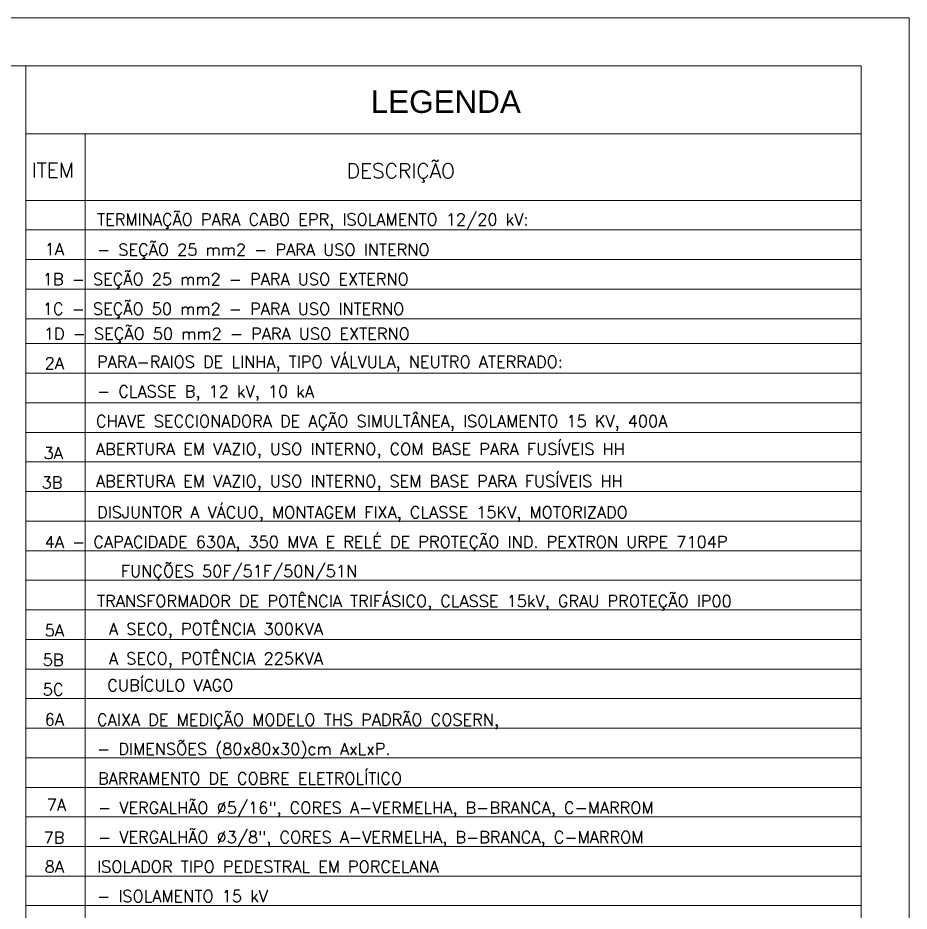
# Model space of a CAD drawing. Header units: inches. Extents: x 5 to 1823, y 18 to 726.
# Drawn here: x 1637.1 to 1822.8, y 425.8 to 611.9 of the extents above; entities that cross this region are included whole.
import ezdxf

# ---------------------------------------------------------------- set-up
doc = ezdxf.new("R2010")
doc.units = ezdxf.units.IN
doc.header["$MEASUREMENT"] = 0
doc.layers.add('PDF2_ENIT-EL20009', color=7, linetype='Continuous', true_color=0xdcdcdc)
doc.layers.add('PDF_Layer 1', color=30, linetype='Continuous', true_color=0xff7f00)
for name, color, linetype in [('PDF2_PAUTA', 4, 'Continuous'), ('PDF2_PROJET', 4, 'Continuous'), ('PDF2_Texto', 1, 'Continuous'), ('PDF_01', 1, 'Continuous'), ('PDF_Texto', 6, 'Continuous')]:
    doc.layers.add(name, color=color, linetype=linetype)
doc.styles.add('PDF Arial', font='arial.ttf')
doc.styles.add('PDF RomanS', font='romans__.ttf')

msp = doc.modelspace()

# ---------------------------------------------------------------- linework, layer by layer
at = {"layer": 'PDF2_ENIT-EL20009', "lineweight": 5}
for points in [[(1651.1, 587.75), (1651.1, 543.23)], [(1651.1, 544.04), (1651.1, 531.37)], [(1651.1, 531.71), (1651.1, 512.54)], [(1651.1, 513.21), (1651.1, 494.73), (1651.1, 470.08), (1651.1, 457.75), (1651.1, 439.25), (1651.1, 426.93), (1651.1, 414.6), (1651.1, 402.27), (1651.1, 383.8), (1651.1, 371.47), (1651.1, 359.14), (1651.1, 334.49), (1651.1, 322.17)]]:
    msp.add_lwpolyline(points, dxfattribs=at)
at = {"layer": 'PDF2_PAUTA', "lineweight": 5}
for points in [[(1638.77, 567.72), (1812.84, 567.72)], [(1638.77, 561.55), (1812.84, 561.55)], [(1638.77, 555.4), (1812.84, 555.4)], [(1638.77, 549.22), (1812.84, 549.22)], [(1638.77, 537.86), (1812.84, 537.86)], [(1638.77, 525.54), (1812.84, 525.54)], [(1638.77, 519.38), (1812.84, 519.38)], [(1638.77, 507.06), (1812.84, 507.06)], [(1638.77, 500.88), (1812.84, 500.88)], [(1638.77, 488.56), (1812.84, 488.56)], [(1638.77, 482.41), (1812.84, 482.41)], [(1638.77, 476.23), (1812.84, 476.23)], [(1638.77, 463.91), (1812.84, 463.91)], [(1812.84, 457.75), (1638.77, 457.75), (1812.84, 457.75)], [(1638.77, 451.58), (1812.84, 451.58)], [(1638.77, 445.43), (1812.84, 445.43)], [(1638.77, 433.1), (1812.84, 433.1)], [(1812.84, 426.93), (1638.77, 426.93), (1812.84, 426.93)]]:
    msp.add_lwpolyline(points, dxfattribs=at)
for points in [[(1812.84, 544.04), (1638.77, 544.04)], [(1812.84, 531.71), (1638.77, 531.71)], [(1812.84, 513.21), (1638.77, 513.21)], [(1812.84, 494.73), (1638.77, 494.73)], [(1812.84, 470.08), (1638.77, 470.08)], [(1812.84, 439.25), (1638.77, 439.25)]]:
    msp.add_lwpolyline(points, close=True, dxfattribs=at)
at = {"layer": 'PDF2_PROJET', "color": 7, "lineweight": 5}
for points in [[(1651.1, 587.75), (1651.1, 573.88)], [(1638.77, 573.88), (1812.84, 573.88)]]:
    msp.add_lwpolyline(points, dxfattribs=at)
at = {"layer": 'PDF_01', "lineweight": 5}
msp.add_lwpolyline([(1638.77, 27.95), (1638.77, 601.93)], close=True, dxfattribs=at)
at = {"layer": 'PDF_Layer 1', "lineweight": 5}
msp.add_lwpolyline([(981.86, 611.92), (1822.84, 611.92), (1822.84, 17.96), (981.86, 17.96)], close=True, dxfattribs=at)
at = {"layer": 'PDF_Layer 1', "color": 7, "lineweight": 5}
msp.add_lwpolyline([(1006.86, 27.95), (1006.86, 601.93), (1812.85, 601.93), (1812.85, 27.95)], close=True, dxfattribs=at)
msp.add_lwpolyline([(1006.86, 27.95), (1006.86, 601.93), (1812.85, 601.93), (1812.85, 27.95)], close=True, dxfattribs=at)
at = {"layer": 'PDF_Layer 1', "lineweight": 5}
for points in [[(1638.77, 27.95), (1638.77, 17.96), (1638.77, 27.95), (1638.77, 601.93)], [(1638.77, 587.75), (1812.89, 587.75)], [(1638.77, 573.89), (1638.77, 544.04), (1638.77, 531.72), (1638.77, 513.22), (1638.77, 494.74), (1638.77, 470.08), (1638.77, 457.77), (1638.77, 439.27), (1638.77, 426.95), (1638.77, 414.63), (1638.77, 402.29), (1638.77, 383.81), (1638.77, 371.47), (1638.77, 359.15), (1638.77, 334.49), (1638.77, 322.17)]]:
    msp.add_lwpolyline(points, dxfattribs=at)
at = {"layer": 'PDF_Layer 1', "color": 7, "lineweight": 5}
msp.add_lwpolyline([(1812.85, 573.89), (1812.85, 544.04), (1812.85, 531.72), (1812.85, 513.22), (1812.85, 494.74), (1812.85, 470.08), (1812.85, 457.77), (1812.85, 439.27), (1812.85, 426.95), (1812.85, 414.63), (1812.85, 402.29), (1812.85, 383.81), (1812.85, 371.47), (1812.85, 359.15), (1812.85, 334.49), (1812.85, 322.17)], dxfattribs=at)

# ---------------------------------------------------------------- texts
at = {"layer": 'PDF2_Texto', "color": 7, "char_height": 3.082, "attachment_point": 7, "style": 'PDF RomanS'}
for s, insert in [('ITEM', (1639.94, 578.63)), ('DESCRIÇÃO', (1705.61, 577.61))]:
    msp.add_mtext(s, dxfattribs=dict(at, insert=insert))
at = {"layer": 'PDF2_Texto', "color": 6, "attachment_point": 7, "style": 'PDF RomanS'}
for s, insert, char_height in [('TERMINAÇÃO PARA CABO EPR, ISOLAMENTO 12/20 kV:', (1653.59, 567.85), 2.4652), ('1A', (1642.68, 562.51), 2.465), ('- SEÇÃO 25 mm2 - PARA USO INTERNO', (1653.59, 561.68), 2.4652), ('1B - SEÇÃO 25 mm2 - PARA USO EXTERNO', (1642.28, 555.53), 2.4652), ('1C - SEÇÃO 50 mm2 - PARA USO INTERNO', (1642.28, 549.35), 2.4652), ('1D - SEÇÃO 50 mm2 - PARA USO EXTERNO', (1642.5, 544.17), 2.4652), ('PARA-RAIOS DE LINHA, TIPO VÁLVULA, NEUTRO ATERRADO:', (1653.59, 538.26), 2.4652), ('2A', (1642.68, 538.72), 2.465), ('- CLASSE B, 12 kV, 10 kA', (1653.59, 532.1), 2.4652), ('CHAVE SECCIONADORA DE AÇÃO SIMULTÂNEA, ISOLAMENTO 15 KV, 400A', (1653.37, 525.89), 2.4652), ('ABERTURA EM VAZIO, USO INTERNO, COM BASE PARA FUSÍVEIS HH', (1653.37, 520.09), 2.4652), ('3A', (1642.46, 520.01), 2.465), ('3B', (1642.05, 513.86), 2.465), ('ABERTURA EM VAZIO, USO INTERNO, SEM BASE PARA FUSÍVEIS HH', (1653.37, 513.4), 2.4652), ('DISJUNTOR A VÁCUO, MONTAGEM FIXA, CLASSE 15KV, MOTORIZADO', (1653.59, 506.92), 2.4652), ('4A - CAPACIDADE 630A, 350 MVA E RELÉ DE PROTEÇÃO IND. PEXTRON URPE 7104P', (1642.68, 500.74), 2.4652), ('FUNÇÕES 50F/51F/50N/51N', (1658.57, 494.59), 2.4652), ('TRANSFORMADOR DE POTÊNCIA TRIFÁSICO, CLASSE 15kV, GRAU PROTEÇÃO IP00', (1653.59, 488.42), 2.4652), ('A SECO, POTÊNCIA 300KVA', (1656.08, 482.6), 2.4652), ('5A', (1642.68, 483.06), 2.465), ('A SECO, POTÊNCIA 225KVA', (1656.08, 476.45), 2.4652), ('5B', (1642.28, 476.91), 2.465), ('CUBÍCULO VAGO', (1655.72, 471.62), 2.4652), ('5C', (1642.28, 470.73), 2.465), ('CAIXA DE MEDIÇÃO MODELO THS PADRÃO COSERN,', (1653.59, 463.68), 2.4652), ('6A', (1642.68, 464.49), 2.465), ('- DIMENSÕES (80x80x30)cm AxLxP.', (1653.59, 457.53), 2.4652), ('BARRAMENTO DE COBRE ELETROLÍTICO', (1653.79, 452.21), 2.4652), ('7A', (1643.11, 446.7), 2.465), ('- VERGALHÃO ∅5/16", CORES A-VERMELHA, B-BRANCA, C-MARROM', (1653.79, 445.29), 2.4652), ('- VERGALHÃO ∅3/8", CORES A-VERMELHA, B-BRANCA, C-MARROM', (1653.79, 439.14), 2.4652), ('7B', (1642.48, 439.88), 2.465), ('8A', (1642.68, 433.82), 2.465), ('ISOLADOR TIPO PEDESTRAL EM PORCELANA', (1653.59, 433.82), 2.4652), ('- ISOLAMENTO 15 kV', (1653.59, 427.67), 2.4652)]:
    msp.add_mtext(s, dxfattribs=dict(at, insert=insert, char_height=char_height))
at = {"layer": 'PDF_Texto', "color": 7, "insert": (1710.63, 592.05), "char_height": 4.688, "attachment_point": 7, "style": 'PDF Arial'}
msp.add_mtext('LEGENDA', dxfattribs=at)

doc.saveas('drawing.dxf')
